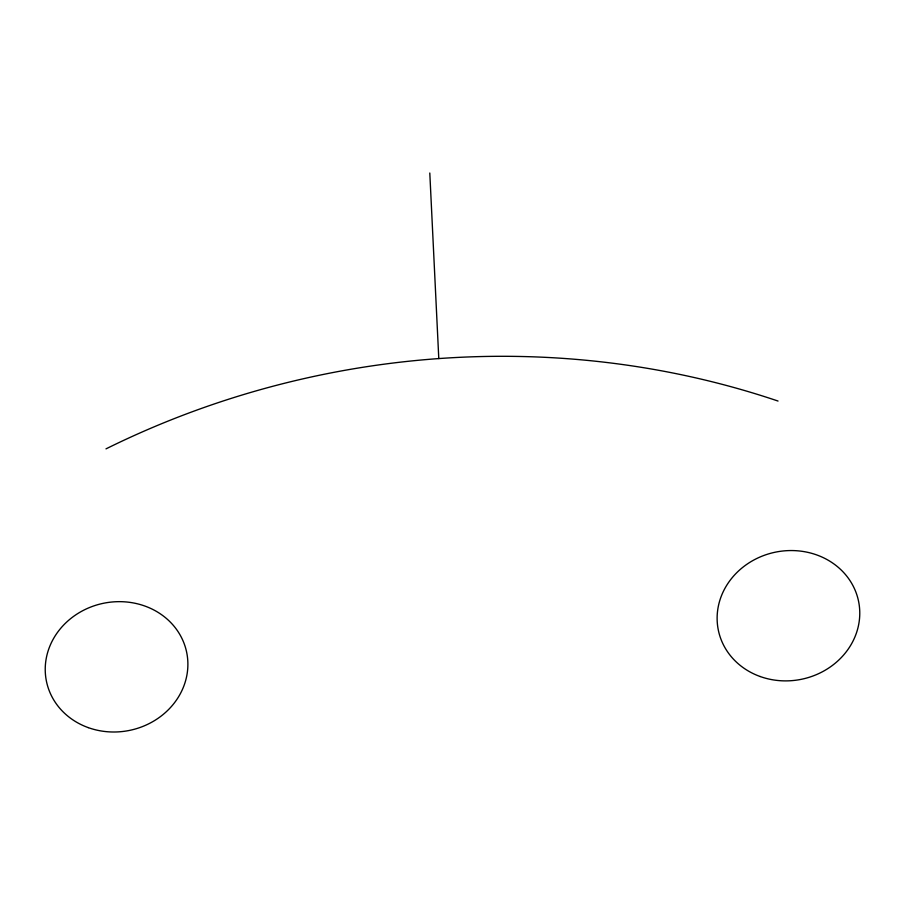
<?xml version="1.0" encoding="UTF-8"?>
<svg xmlns="http://www.w3.org/2000/svg" width="905" height="905" viewBox="0 0 905 905"><rect width="100%" height="100%" fill="white"/><g stroke="black" fill="none" stroke-linecap="round" stroke-linejoin="round"><path stroke-width="1.36" d="M429.796 173.002L438.789 358.572M105.987 448.869A815.02 738.661 -11.7 0 1 778.04 401.051M88.249 727.62A71.597 64.889 -11.7 0 0 187.414 656.792A71.597 64.889 -11.7 0 0 74.006 616.079A71.597 64.889 -11.7 0 0 88.249 727.62M760.143 676.51A71.597 64.889 -11.7 0 0 859.298 605.683A71.597 64.889 -11.7 0 0 745.901 564.969A71.597 64.889 -11.7 0 0 760.143 676.51"/></g></svg>
